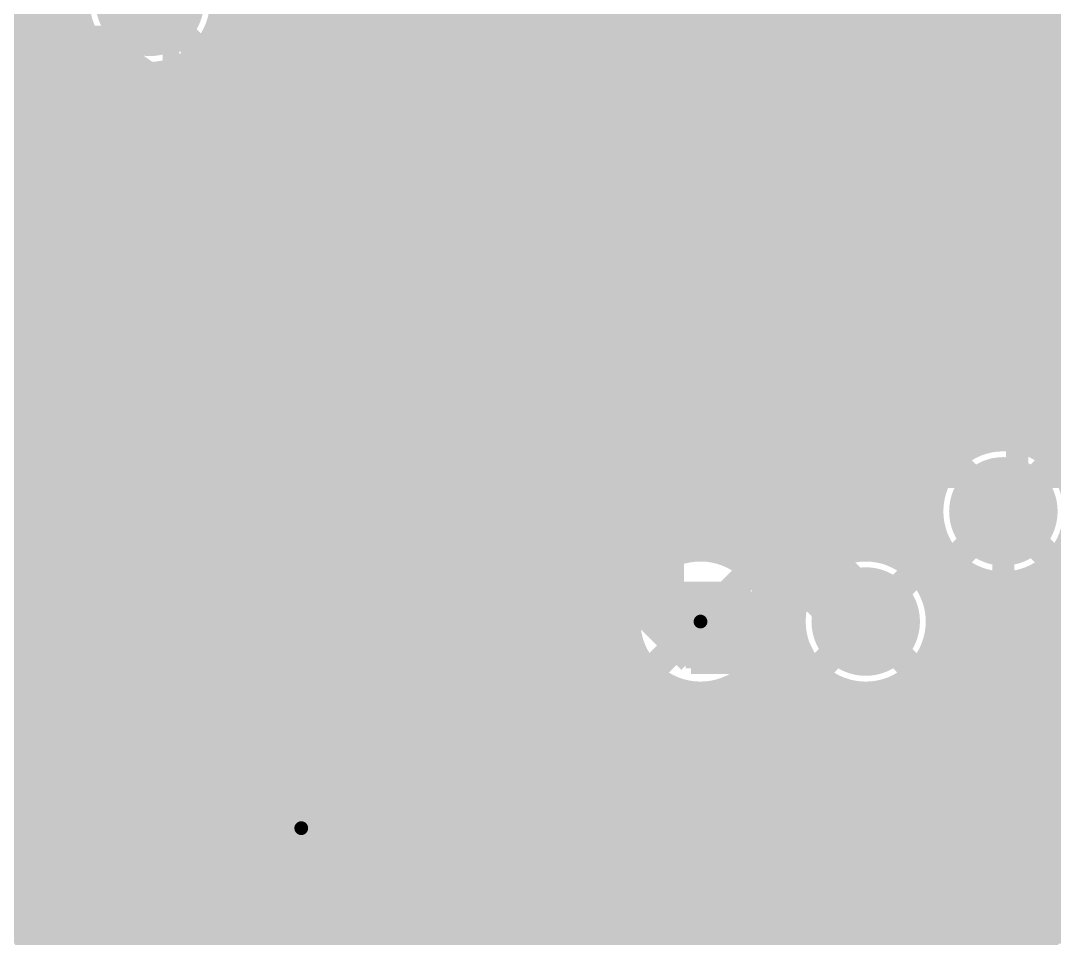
# Model space of a CAD drawing. Extents: x -118 to 4, y -52 to 56.
# Drawn here: x -24.43 to -14.9, y 20.19 to 28.66 of the extents above; entities that cross this region are included whole.
import ezdxf

# ---------------------------------------------------------------- set-up
doc = ezdxf.new("R2010")
doc.units = 0
doc.header["$MEASUREMENT"] = 0
doc.layers.get('0').update_dxf_attribs({"linetype": 'CONTINUOUS'})
for name, color, linetype in [('22-302-0_BOT', 7, 'CONTINUOUS'), ('22-302-0_DRD', 7, 'CONTINUOUS'), ('22-302-0_DRL', 2, 'CONTINUOUS'), ('22-302-0_GND', 1, 'CONTINUOUS'), ('22-302-0_IN1', 3, 'CONTINUOUS'), ('22-302-0_SMB', 5, 'CONTINUOUS'), ('22-302-0_SMT', 10, 'CONTINUOUS'), ('22-302-0_SPB', 14, 'CONTINUOUS'), ('22-302-0_SPT', 9, 'CONTINUOUS'), ('22-302-0_SSB', 12, 'CONTINUOUS'), ('22-302-0_SST', 11, 'CONTINUOUS'), ('22-302-0_TOP', 13, 'CONTINUOUS'), ('THRUHOLE_TAP', 7, 'CONTINUOUS')]:
    doc.layers.add(name, color=color, linetype=linetype)

# ---------------------------------------------------------------- blocks, each defined once
blk = doc.blocks.new('RECTANGLE_4')
blk.add_solid([(0.4064, 0.4826), (0.4064, -0.4826), (-0.4064, 0.4826), (-0.4064, -0.4826)])
blk = doc.blocks.new('RECTANGLE_30')
blk.add_solid([(0.3175, 0.4445), (0.3175, -0.4445), (-0.3175, 0.4445), (-0.3175, -0.4445)])
blk = doc.blocks.new('ROUND_50')
at = {"const_width": 0.35052}
blk.add_lwpolyline([(-0.17526, 0, 1), (0.17526, 0, 1)], format="xyb", close=True, dxfattribs=at)
blk = doc.blocks.new('ROUND_107')
at = {"const_width": 0.10033}
blk.add_lwpolyline([(-0.050164, 0, 1), (0.050164, 0, 1)], format="xyb", close=True, dxfattribs=at)
blk = doc.blocks.new('ROUND_92')
at = {"const_width": 0.0635}
blk.add_lwpolyline([(-0.03175, 0, 1), (0.03175, 0, 1)], format="xyb", close=True, dxfattribs=at)
blk = doc.blocks.new('ROUND_93')
at = {"const_width": 0.50038}
blk.add_lwpolyline([(-0.25019, 0, 1), (0.25019, 0, 1)], format="xyb", close=True, dxfattribs=at)
blk = doc.blocks.new('ROUND_95')
at = {"const_width": 0.50038}
blk.add_lwpolyline([(-0.25019, 0, 1), (0.25019, 0, 1)], format="xyb", close=True, dxfattribs=at)
blk = doc.blocks.new('ROUND_58')
at = {"const_width": 0.35052}
blk.add_lwpolyline([(-0.17526, 0, 1), (0.17526, 0, 1)], format="xyb", close=True, dxfattribs=at)
blk = doc.blocks.new('RECTANGLE_2')
blk.add_solid([(0.4826, 0.4064), (0.4826, -0.4064), (-0.4826, 0.4064), (-0.4826, -0.4064)])
blk = doc.blocks.new('RECTANGLE_10')
blk.add_solid([(0.63627, 0.51308), (0.63627, -0.51308), (-0.63627, 0.51308), (-0.63627, -0.51308)])
blk = doc.blocks.new('OBLONG_37')
at = {"const_width": 0.65024}
blk.add_lwpolyline([(0, 0.50038), (0, -0.50038)], dxfattribs=at)
at = {"const_width": 0.32512}
for points in [[(-0.16256, 0.50038, 1), (0.16256, 0.50038, 1)], [(-0.16256, -0.50038, 1), (0.16256, -0.50038, 1)]]:
    blk.add_lwpolyline(points, format="xyb", close=True, dxfattribs=at)
blk = doc.blocks.new('RECTANGLE_38')
blk.add_solid([(0.44958, 0.65024), (0.44958, -0.65024), (-0.44958, 0.65024), (-0.44958, -0.65024)])
blk = doc.blocks.new('ROUND_98')
at = {"const_width": 0.10033}
blk.add_lwpolyline([(-0.050164, 0, 1), (0.050164, 0, 1)], format="xyb", close=True, dxfattribs=at)

msp = doc.modelspace()

# ---------------------------------------------------------------- linework, layer by layer
at = {"layer": '22-302-0_BOT'}
for points, const_width in [([(-60.325, 18.923), (-60.325, 18.669), (-57.404, 15.748), (-40.005, 15.748), (-38.608, 17.145), (-25.6159, 17.145), (-24.384, 18.40992), (-24.384, 29.591), (-23.4569, 30.5181)], 0.2032), ([(-23.622, 18.796), (-23.876, 19.05), (-23.876, 27.051), (-22.479, 28.448), (-22.479, 28.956), (-21.95576, 29.47924), (-21.95576, 30.5181)], 0.2032), ([(-22.098, 18.796), (-22.606, 18.796), (-23.495, 19.685), (-23.495, 26.7716), (-21.971, 28.2956), (-21.971, 28.829), (-21.45538, 29.34462), (-21.45538, 30.5181)], 0.2032), ([(-20.955, 30.5181), (-20.955, 29.21), (-21.59, 28.575), (-21.59, 28.067), (-23.114, 26.543), (-23.114, 21.082), (-20.828, 18.796), (-20.574, 18.796)], 0.2032), ([(-1.778, 26.416), (-1.651, 26.289), (-1.651, 24.638), (-5.461, 20.828), (-19.05, 20.828), (-20.955, 22.733), (-20.955, 28.321), (-20.45462, 28.82138), (-20.45462, 30.5181)], 0.2032), ([(-19.95424, 30.5181), (-19.95424, 28.55976), (-20.32, 28.194), (-20.32, 22.733), (-18.923, 21.336), (-8.89, 21.336), (-7.493, 22.733), (-7.493, 22.86)], 0.2032), ([(-19.45386, 30.5181), (-19.45386, 28.321), (-19.812, 27.96286), (-19.812, 22.987), (-18.669, 21.844), (-12.827, 21.844), (-10.541, 24.13)], 0.2032), ([(-18.95348, 30.5181), (-18.95348, 28.194), (-19.304, 27.84348), (-19.304, 23.241), (-18.415, 22.352), (-16.383, 22.352), (-15.367, 23.368), (-15.367, 24.13)], 0.2032), ([(-18.4531, 30.5181), (-18.4531, 27.3431), (-18.4912, 27.305)], 0.2032), ([(-17.0688, 27.305), (-17.0688, 28.4988), (-17.95272, 29.38272), (-17.95272, 30.5181)], 0.2032), ([(-16.6878, 29.19476), (-16.6878, 28.64104)], 0.254), ([(-16.4592, 28.96616), (-16.4592, 28.1178)], 0.254), ([(-16.2306, 28.8163), (-16.2306, 23.65756)], 0.254), ([(-16.002, 28.8036), (-16.002, 24.3713)], 0.254), ([(-15.7734, 28.8036), (-15.7734, 24.67356)], 0.254), ([(-15.5448, 28.8036), (-15.5448, 24.78532)], 0.254), ([(-15.3162, 28.8036), (-15.3162, 24.80818)], 0.254), ([(-15.0876, 28.8036), (-15.0876, 24.74976)], 0.254), ([(-14.859, 28.8036), (-14.859, 24.58212)], 0.254), ([(-1.4224, 28.7528), (-16.7513, 28.7528)], 0.254), ([(-1.4224, 28.5242), (-16.6624, 28.5242)], 0.254), ([(-16.6624, 28.4988), (-16.6624, 28.1178)], 0.254), ([(-1.4224, 28.2956), (-16.6624, 28.2956)], 0.254), ([(-16.3322, 28.1178), (-16.6624, 28.1178)], 0.254), ([(-16.3322, 28.1178), (-16.3322, 26.4922)], 0.254), ([(-1.4224, 28.067), (-16.3322, 28.067)], 0.254), ([(-1.4224, 27.8384), (-16.3322, 27.8384)], 0.254), ([(-21.3614, 27.72156), (-22.7076, 26.37536)], 0.254), ([(-21.3614, 27.72156), (-21.3614, 22.733)], 0.254), ([(-21.4884, 27.59456), (-21.4884, 20.03044)], 0.254), ([(-21.3614, 27.6098), (-21.47316, 27.6098)], 0.254), ([(-1.4224, 27.6098), (-16.3322, 27.6098)], 0.254), ([(-21.717, 27.36596), (-21.717, 20.25904)], 0.254), ([(-21.3614, 27.3812), (-21.70176, 27.3812)], 0.254), ([(-1.4224, 27.3812), (-16.3322, 27.3812)], 0.254), ([(-18.4912, 27.305), (-18.4912, 25.4762), (-18.415, 25.4)], 0.3048), ([(-17.0688, 27.305), (-17.145, 27.2288), (-17.145, 25.4)], 0.3048), ([(-21.3614, 27.1526), (-21.93036, 27.1526)], 0.254), ([(-1.4224, 27.1526), (-16.3322, 27.1526)], 0.254), ([(-21.9456, 27.13736), (-21.9456, 20.48764)], 0.254), ([(-22.1742, 26.90876), (-22.1742, 20.71624)], 0.254), ([(-21.3614, 26.924), (-22.15896, 26.924)], 0.254), ([(-2.23012, 26.924), (-16.3322, 26.924)], 0.254), ([(-22.4028, 26.68016), (-22.4028, 20.94484)], 0.254), ([(-21.3614, 26.6954), (-22.38756, 26.6954)], 0.254), ([(-2.39776, 26.6954), (-16.3322, 26.6954)], 0.254), ([(-16.6878, 26.4922), (-16.6878, 26.1747)], 0.254), ([(-16.6878, 26.4922), (-16.6878, 26.1747)], 0.254), ([(-16.3322, 26.4922), (-16.6878, 26.4922)], 0.254), ([(-16.4592, 26.4922), (-16.4592, 23.81504)], 0.254), ([(-22.6314, 26.45156), (-22.6314, 21.17344)], 0.254), ([(-21.3614, 26.4668), (-22.61616, 26.4668)], 0.254), ([(-2.45618, 26.4668), (-16.6878, 26.4668)], 0.254), ([(-22.7076, 26.37536), (-22.7076, 21.24964)], 0.254), ([(-21.3614, 26.2382), (-22.7076, 26.2382)], 0.254), ([(-2.43332, 26.2382), (-16.6878, 26.2382)], 0.254), ([(-16.4973, 26.1747), (-16.6878, 26.1747)], 0.254), ([(-16.4973, 26.1747), (-16.4973, 24.9047)], 0.254), ([(-21.3614, 26.0096), (-22.7076, 26.0096)], 0.254), ([(-2.32156, 26.0096), (-16.4973, 26.0096)], 0.254), ([(-21.3614, 25.781), (-22.7076, 25.781)], 0.254), ([(-2.0574, 25.781), (-16.4973, 25.781)], 0.254), ([(-21.3614, 25.5524), (-22.7076, 25.5524)], 0.254), ([(-2.0574, 25.5524), (-16.4973, 25.5524)], 0.254), ([(-21.3614, 25.3238), (-22.7076, 25.3238)], 0.254), ([(-2.0574, 25.3238), (-16.4973, 25.3238)], 0.254), ([(-17.145, 24.5872), (-17.145, 24.9682)], 0.635), ([(-21.3614, 25.0952), (-22.7076, 25.0952)], 0.254), ([(-18.415, 24.9428), (-18.415, 24.5618)], 0.635), ([(-2.0574, 25.0952), (-16.4973, 25.0952)], 0.254), ([(-21.3614, 24.8666), (-22.7076, 24.8666)], 0.254), ([(-16.4973, 24.9047), (-16.4973, 24.6253)], 0.254), ([(-2.0574, 24.8666), (-16.4973, 24.8666)], 0.254), ([(-21.3614, 24.638), (-22.7076, 24.638)], 0.254), ([(-15.81912, 24.638), (-16.4973, 24.638)], 0.254), ([(-16.4973, 24.6253), (-16.4973, 23.85314)], 0.254), ([(-13.15212, 24.638), (-14.91488, 24.638)], 0.254), ([(-21.3614, 24.4094), (-22.7076, 24.4094)], 0.254), ([(-15.98676, 24.4094), (-16.4973, 24.4094)], 0.254), ([(-17.145, 24.13), (-17.145, 23.622), (-16.637, 23.114)], 0.635), ([(-21.3614, 24.1808), (-22.7076, 24.1808)], 0.254), ([(-18.161, 23.114), (-18.415, 23.368), (-18.415, 24.13), (-18.415, 23.368), (-18.161, 23.114)], 0.2032), ([(-16.04518, 24.1808), (-16.4973, 24.1808)], 0.254), ([(-21.3614, 23.9522), (-22.7076, 23.9522)], 0.254), ([(-16.02232, 23.9522), (-16.4973, 23.9522)], 0.254), ([(-16.4973, 23.85314), (-16.39062, 23.74646)], 0.254), ([(-16.002, 23.88616), (-16.002, 23.3553)], 0.254), ([(-21.3614, 23.7236), (-22.7076, 23.7236)], 0.254), ([(-15.91056, 23.7236), (-16.33474, 23.7236)], 0.254), ([(-13.24356, 23.7236), (-14.8209, 23.7236)], 0.254), ([(-14.859, 23.67788), (-14.859, 22.2504)], 0.254), ([(-15.7734, 23.53564), (-15.9893, 23.31974)], 0.254), ([(-15.7734, 23.5839), (-15.7734, 23.53564)], 0.254), ([(-14.9606, 23.5839), (-14.9606, 23.368)], 0.254), ([(-21.3614, 23.495), (-22.7076, 23.495)], 0.254), ([(-15.81404, 23.495), (-16.07312, 23.495)], 0.254), ([(-12.9413, 23.495), (-14.9606, 23.495)], 0.254), ([(-18.84426, 23.3553), (-18.24736, 22.7584)], 0.254), ([(-17.7927, 23.3553), (-18.84426, 23.3553)], 0.254), ([(-18.7452, 23.3553), (-18.7452, 23.25624)], 0.254), ([(-18.5166, 23.3553), (-18.5166, 23.02764)], 0.254), ([(-18.288, 23.3553), (-18.288, 22.79904)], 0.254), ([(-18.0594, 23.3553), (-18.0594, 22.7584)], 0.254), ([(-17.8308, 23.3553), (-17.8308, 22.7584)], 0.254), ([(-17.7673, 23.3553), (-17.7927, 23.3553)], 0.254), ([(-17.70634, 23.3553), (-17.7673, 23.3553)], 0.254), ([(-21.3614, 23.2664), (-22.7076, 23.2664)], 0.254), ([(-17.65554, 23.2664), (-18.75536, 23.2664)], 0.254), ([(-11.97864, 23.2664), (-14.9733, 23.2664)], 0.254), ([(-17.6022, 23.20036), (-17.6022, 22.7584)], 0.254), ([(-17.58442, 23.18258), (-17.26946, 22.86762)], 0.254), ([(-15.07998, 23.08098), (-15.91056, 22.2504)], 0.254), ([(-15.0876, 23.07336), (-15.0876, 22.2504)], 0.254), ([(-21.3614, 23.0378), (-22.7076, 23.0378)], 0.254), ([(-17.43964, 23.0378), (-18.52676, 23.0378)], 0.254), ([(-17.3736, 22.96922), (-17.3736, 22.7584)], 0.254), ([(-12.20724, 23.0378), (-15.12316, 23.0378)], 0.254), ([(-21.3614, 22.8092), (-22.7076, 22.8092)], 0.254), ([(-17.24406, 22.8092), (-18.29816, 22.8092)], 0.254), ([(-17.21612, 22.7584), (-18.24736, 22.7584)], 0.254), ([(-12.43584, 22.8092), (-15.35176, 22.8092)], 0.254), ([(-15.3162, 22.84476), (-15.3162, 22.2504)], 0.254), ([(-21.33092, 22.5806), (-22.7076, 22.5806)], 0.254), ([(-12.66444, 22.5806), (-15.58036, 22.5806)], 0.254), ([(-15.5448, 22.61616), (-15.5448, 22.2504)], 0.254), ([(-21.2598, 22.46376), (-21.2598, 19.80184)], 0.254), ([(-21.23694, 22.4409), (-19.33702, 20.54098)], 0.254), ([(-15.7734, 22.38756), (-15.7734, 22.2504)], 0.254), ([(-21.14804, 22.352), (-22.7076, 22.352)], 0.254), ([(-12.89304, 22.352), (-15.80896, 22.352)], 0.254), ([(-21.0312, 22.23516), (-21.0312, 19.57324)], 0.254), ([(-12.99464, 22.2504), (-15.91056, 22.2504)], 0.254), ([(-20.91944, 22.1234), (-22.7076, 22.1234)], 0.254), ([(-20.8026, 22.00656), (-20.8026, 19.43608)], 0.254), ([(-20.69084, 21.8948), (-22.7076, 21.8948)], 0.254), ([(-20.574, 21.77796), (-20.574, 19.47672)], 0.254), ([(-20.46224, 21.6662), (-22.7076, 21.6662)], 0.254), ([(-20.3454, 21.54936), (-20.3454, 19.43608)], 0.254), ([(-20.23364, 21.4376), (-22.7076, 21.4376)], 0.254), ([(-22.7076, 21.24964), (-20.8661, 19.40814)], 0.254), ([(-20.1168, 21.32076), (-20.1168, 19.29892)], 0.254), ([(-20.00504, 21.209), (-22.66696, 21.209)], 0.254), ([(-19.8882, 21.09216), (-19.8882, 18.4404)], 0.254), ([(-19.77644, 20.9804), (-22.43836, 20.9804)], 0.254), ([(-19.6596, 20.86356), (-19.6596, 18.4404)], 0.254), ([(-19.54784, 20.7518), (-22.20976, 20.7518)], 0.254), ([(-19.431, 20.63496), (-19.431, 18.4404)], 0.254), ([(-19.31924, 20.5232), (-21.98116, 20.5232)], 0.254), ([(-19.2024, 20.45208), (-19.2024, 18.4404)], 0.254), ([(-17.89938, 20.4216), (-19.05, 20.4216)], 0.254), ([(-18.9738, 20.4216), (-18.9738, 18.4404)], 0.254), ([(-18.7452, 20.4216), (-18.7452, 18.65884)], 0.254), ([(-18.5166, 20.4216), (-18.5166, 18.88744)], 0.254), ([(-18.288, 20.4216), (-18.288, 19.11604)], 0.254), ([(-18.0594, 20.4216), (-18.0594, 19.34464)], 0.254), ([(-17.907, 20.2946), (-21.75256, 20.2946)], 0.254), ([(-17.907, 20.32), (-17.907, 19.49704)], 0.254), ([(-17.907, 20.066), (-21.52396, 20.066)], 0.254)]:
    msp.add_lwpolyline(points, dxfattribs=dict(at, const_width=const_width))
at = {"layer": '22-302-0_BOT', "const_width": 0.254}
for points in [[(-16.6624, 28.4988, 0.1989115), (-16.78143, 28.78617)], [(-15.367, 24.81072, 0.4142136), (-16.04772, 24.13)], [(-14.68628, 24.13, 0.4142136), (-15.367, 24.81072)], [(-16.04772, 24.13, 0.2370538), (-15.7734, 23.5839)], [(-14.9606, 23.5839, 0.237053), (-14.68628, 24.13)], [(-15.9893, 23.31974, 0.2267073), (-16.39032, 23.74724)], [(-17.70634, 23.3553, 0.0856736), (-17.58445, 23.18255)], [(-17.70634, 23.3553, 0.0856736), (-17.58445, 23.18255)], [(-15.07998, 23.08098, 0.1989124), (-14.96109, 23.368)], [(-15.07998, 23.08098, 0.1989124), (-14.96109, 23.368)], [(-17.26946, 22.86762, 0.0448308), (-17.21542, 22.75883)], [(-21.3614, 22.733, 0.1989133), (-21.24237, 22.44563)], [(-21.3614, 22.733, 0.1989133), (-21.24237, 22.44563)], [(-19.33702, 20.54098, 0.1989124), (-19.05, 20.42209)], [(-17.89938, 20.4216, 0.0401589), (-17.90755, 20.32)]]:
    msp.add_lwpolyline(points, format="xyb", dxfattribs=at)
at = {"layer": '22-302-0_DRD', "const_width": 0.254}
for points in [[(-22.606, 29.464), (-23.876, 28.194)], [(-22.606, 28.194), (-23.876, 29.464)], [(-14.097, 27.305), (-15.367, 26.035)], [(-14.097, 26.035), (-15.367, 27.305)], [(-14.097, 27.305), (-15.367, 26.035)], [(-14.097, 26.035), (-15.367, 27.305)], [(-14.732, 24.765), (-16.002, 23.495)], [(-14.732, 23.495), (-16.002, 24.765)], [(-17.526, 23.749), (-18.796, 22.479)], [(-17.526, 22.479), (-18.796, 23.749)], [(-17.526, 23.749), (-18.796, 22.479)], [(-17.526, 22.479), (-18.796, 23.749)], [(-16.002, 23.749), (-17.272, 22.479)], [(-16.002, 22.479), (-17.272, 23.749)], [(-21.209, 21.844), (-22.479, 20.574)], [(-21.209, 20.574), (-22.479, 21.844)]]:
    msp.add_lwpolyline(points, dxfattribs=at)
at = {"layer": '22-302-0_IN1', "const_width": 0.254}
for points in [[(-15.4432, 55.372), (-15.4432, 24.80564)], [(-15.2146, 50.62474), (-15.2146, 27.14752)], [(-14.986, 50.36312), (-14.986, 27.29992)], [(-21.1582, 46.33214), (-21.1582, 19.14398)], [(-24.3586, 41.74236), (-24.3586, 10.76198)], [(-20.9296, 38.68674), (-20.9296, 19.37512)], [(-17.7292, 37.11194), (-17.7292, 23.63978)], [(-17.9578, 37.04336), (-17.9578, 23.7617)], [(-20.701, 36.45916), (-20.701, 19.46402)], [(-24.13, 36.37788), (-24.13, 19.24812)], [(-17.5006, 36.27374), (-17.5006, 23.27402)], [(-21.3868, 36.07308), (-21.3868, 21.71192)], [(-17.272, 36.01212), (-17.272, 23.3553)], [(-22.0726, 35.93592), (-22.0726, 21.84908)], [(-21.6154, 35.93592), (-21.6154, 21.84908)], [(-21.844, 35.89528), (-21.844, 21.88972)], [(-17.0434, 35.91306), (-17.0434, 23.65756)], [(-16.8148, 35.90036), (-16.8148, 23.76932)], [(-22.3012, 34.79038), (-22.3012, 21.71192)], [(-16.5862, 34.80308), (-16.5862, 23.79218)], [(-15.6718, 34.80308), (-15.6718, 24.73706)], [(-16.3576, 34.66592), (-16.3576, 23.73376)], [(-16.129, 34.62528), (-16.129, 23.56612)], [(-15.9004, 34.66592), (-15.9004, 24.55164)], [(-18.1864, 33.17494), (-18.1864, 23.79218)], [(-19.1008, 33.12922), (-19.1008, 17.37106)], [(-22.5298, 33.02508), (-22.5298, 19.32178)], [(-18.8722, 33.00476), (-18.8722, 17.43964)], [(-18.6436, 32.97428), (-18.6436, 23.59152)], [(-18.415, 33.02508), (-18.415, 23.74392)], [(-19.3294, 31.95574), (-19.3294, 17.18564)], [(-20.4724, 31.83636), (-20.4724, 19.46656)], [(-20.2438, 31.65094), (-20.2438, 19.39036)], [(-19.558, 31.69412), (-19.558, -3.048)], [(-20.0152, 31.58236), (-20.0152, 19.18208)], [(-19.7866, 31.59506), (-19.7866, -3.048)], [(-23.91156, 28.7274), (-61.11494, 28.7274)], [(2.921, 28.7274), (-22.5679, 28.7274)], [(-23.9014, 28.66644), (-23.9014, 19.41576)], [(-23.83536, 28.4988), (-63.45428, 28.4988)], [(2.921, 28.4988), (-22.64664, 28.4988)], [(-23.6728, 28.30322), (-23.6728, 19.47418)], [(-22.7584, 28.34894), (-22.7584, 18.95602)], [(-23.62708, 28.2702), (-24.77008, 28.2702)], [(-22.987, 28.19908), (-22.987, 19.0373)], [(2.921, 28.2702), (-22.85238, 28.2702)], [(-23.4442, 28.17876), (-23.4442, 19.45132)], [(-23.2156, 28.14828), (-23.2156, 19.33956)], [(2.921, 28.0416), (-24.63292, 28.0416)], [(2.921, 27.813), (-24.59228, 27.813)], [(2.921, 27.5844), (-24.63292, 27.5844)], [(-3.68808, 27.3558), (-24.77008, 27.3558)], [(-15.23492, 27.1272), (-29.25064, 27.1272)], [(-15.37208, 26.8986), (-29.1719, 26.8986)], [(-15.41272, 26.67), (-29.17698, 26.67)], [(-15.37208, 26.4414), (-29.26588, 26.4414)], [(-15.23492, 26.2128), (-29.49702, 26.2128)], [(-15.2146, 26.18994), (-15.2146, 24.79294)], [(-14.986, 26.04008), (-14.986, 24.69388)], [(-2.30378, 25.9842), (-39.96182, 25.9842)], [(-1.93802, 25.7556), (-40.02024, 25.7556)], [(-2.86512, 25.527), (-30.8102, 25.527)], [(-3.03276, 25.2984), (-30.2895, 25.2984)], [(-3.09118, 25.0698), (-30.0355, 25.0698)], [(-3.06832, 24.8412), (-29.87294, 24.8412)], [(-15.84452, 24.6126), (-29.7688, 24.6126)], [(-11.01852, 24.6126), (-14.88694, 24.6126)], [(-15.99692, 24.384), (-29.70784, 24.384)], [(-16.04518, 24.1554), (-29.68498, 24.1554)], [(-16.0147, 23.9268), (-29.70022, 23.9268)], [(-18.50898, 23.6982), (-29.75102, 23.6982)], [(-16.98498, 23.6982), (-17.81302, 23.6982)], [(-15.89278, 23.6982), (-16.28902, 23.6982)], [(-15.9004, 23.70836), (-15.9004, 10.72388)], [(-11.06678, 23.6982), (-14.84122, 23.6982)], [(-15.6718, 23.52294), (-15.6718, 10.59688)], [(-14.986, 23.56612), (-14.986, 10.3124)], [(-18.74012, 23.4696), (-29.845, 23.4696)], [(-17.21612, 23.4696), (-17.58188, 23.4696)], [(-15.52702, 23.4696), (-16.05788, 23.4696)], [(-15.4432, 23.45436), (-15.4432, 10.39622)], [(-15.2146, 23.46706), (-15.2146, 10.04316)], [(-10.70102, 23.4696), (-15.20444, 23.4696)], [(-18.82902, 23.241), (-29.99486, 23.241)], [(-17.30502, 23.241), (-17.49298, 23.241)], [(-8.05688, 23.241), (-15.96898, 23.241)], [(-18.83156, 23.0124), (-30.22346, 23.0124)], [(-17.5006, 22.95144), (-17.5006, 14.70914)], [(-17.30756, 23.0124), (-17.4879, 23.0124)], [(-8.15594, 23.0124), (-15.9639, 23.0124)], [(-17.272, 22.87016), (-17.272, 14.61008)], [(-18.75536, 22.7838), (-30.6324, 22.7838)], [(-17.23136, 22.7838), (-17.56664, 22.7838)], [(-8.16864, 22.7838), (-16.04264, 22.7838)], [(-18.6436, 22.63394), (-18.6436, 17.42694)], [(-17.7292, 22.58822), (-17.7292, 14.72184)], [(-17.0434, 22.5679), (-17.0434, 14.34592)], [(-16.129, 22.66188), (-16.129, 10.80008)], [(-18.54708, 22.5552), (-32.42564, 22.5552)], [(-18.415, 22.48408), (-18.415, 17.32788)], [(-17.02308, 22.5552), (-17.77238, 22.5552)], [(-16.3576, 22.49424), (-16.3576, 10.8331)], [(-8.10006, 22.5552), (-16.24838, 22.5552)], [(-18.1864, 22.43328), (-18.1864, 17.06372)], [(-17.9578, 22.46376), (-17.9578, 14.65326)], [(-16.8148, 22.45614), (-16.8148, 10.77722)], [(-16.5862, 22.43582), (-16.5862, 10.82548)], [(-7.91464, 22.3266), (-32.3469, 22.3266)], [(2.921, 22.098), (-25.79116, 22.098)], [(-22.00402, 21.8694), (-25.4889, 21.8694)], [(2.921, 21.8694), (-21.68144, 21.8694)], [(-22.36978, 21.6408), (-25.37714, 21.6408)], [(2.921, 21.6408), (-21.31822, 21.6408)], [(-22.4917, 21.4122), (-25.35682, 21.4122)], [(2.921, 21.4122), (-21.19376, 21.4122)], [(-22.52218, 21.1836), (-25.41524, 21.1836)], [(2.921, 21.1836), (-21.16328, 21.1836)], [(-22.47392, 20.955), (-25.58288, 20.955)], [(2.921, 20.955), (-21.21408, 20.955)], [(-22.32152, 20.7264), (-67.25412, 20.7264)], [(-22.3012, 20.70608), (-22.3012, 19.4437)], [(-21.3868, 20.70608), (-21.3868, 10.66292)], [(2.921, 20.7264), (-21.36394, 20.7264)], [(-22.0726, 20.56892), (-22.0726, 19.47418)], [(-21.6154, 20.56892), (-21.6154, 19.27352)], [(2.921, 20.4978), (-27.29738, 20.4978)], [(-21.844, 20.52828), (-21.844, 19.42592)], [(2.921, 20.2692), (-27.09164, 20.2692)]]:
    msp.add_lwpolyline(points, dxfattribs=at)
for points in [[(-23.92172, 28.829, 0.4142136), (-23.241, 28.14828)], [(-23.241, 28.14828, 0.4142136), (-22.56028, 28.829)], [(-14.732, 27.35072, 0.4142136), (-15.41272, 26.67)], [(-15.41272, 26.67, 0.4142136), (-14.732, 25.98928)], [(-15.367, 24.81072, 0.4142136), (-16.04772, 24.13)], [(-14.68628, 24.13, 0.4142136), (-15.367, 24.81072)], [(-16.04772, 24.13, 0.4142136), (-15.367, 23.44928)], [(-15.367, 23.44928, 0.4142136), (-14.68628, 24.13)], [(-18.161, 23.79472, 0.4142136), (-18.84172, 23.114)], [(-18.161, 23.79472, 0.4142136), (-18.84172, 23.114)], [(-17.48028, 23.114, 0.4142136), (-18.161, 23.79472)], [(-17.48028, 23.114, 0.4142136), (-18.161, 23.79472)], [(-16.637, 23.79472, 0.4142136), (-17.31772, 23.114)], [(-15.95628, 23.114, 0.4142136), (-16.637, 23.79472)], [(-18.84172, 23.114, 0.4142136), (-18.161, 22.43328)], [(-18.84172, 23.114, 0.4142136), (-18.161, 22.43328)], [(-18.161, 22.43328, 0.4142136), (-17.48028, 23.114)], [(-18.161, 22.43328, 0.4142136), (-17.48028, 23.114)], [(-17.31772, 23.114, 0.4142136), (-16.637, 22.43328)], [(-16.637, 22.43328, 0.4142136), (-15.95628, 23.114)], [(-21.844, 21.88972, 0.4142136), (-22.52472, 21.209)], [(-21.16328, 21.209, 0.4142136), (-21.844, 21.88972)], [(-22.52472, 21.209, 0.4142136), (-21.844, 20.52828)], [(-21.844, 20.52828, 0.4142136), (-21.16328, 21.209)]]:
    msp.add_lwpolyline(points, format="xyb", dxfattribs=at)
at = {"layer": '22-302-0_SSB', "const_width": 0.1524}
for points in [[(-19.2405, 28.1305), (-16.3195, 28.1305), (-16.3195, 26.4922), (-19.2405, 26.4922), (-19.2405, 28.1305)], [(-17.88414, 25.07742), (-17.88414, 26.09342), (-17.76476, 25.92324)], [(-18.84172, 25.07742), (-18.36674, 25.07742), (-18.84172, 25.75306), (-18.84172, 25.92324), (-18.78076, 26.09342), (-18.42516, 26.09342), (-18.36674, 25.92324)], [(-17.28216, 25.24506), (-17.22374, 25.07742), (-16.86814, 25.07742), (-16.80972, 25.24506), (-16.80972, 25.92324), (-16.86814, 26.09342), (-17.22374, 26.09342), (-17.28216, 25.92324)], [(-18.00352, 25.07742), (-17.76476, 25.07742)]]:
    msp.add_lwpolyline(points, dxfattribs=at)
at = {"layer": '22-302-0_SST', "const_width": 0.1524}
for points in [[(-15.24, 26.797), (-16.51, 26.797), (-16.764, 27.051), (-16.764, 30.353), (-14.986, 30.353), (-14.986, 27.051), (-15.24, 26.797)], [(-23.04542, 28.53436), (-23.04542, 28.06192), (-23.72106, 28.53436), (-23.89124, 28.53436), (-24.06142, 28.47594), (-24.06142, 28.12034), (-23.89124, 28.06192)], [(-20.88642, 28.54452), (-20.88642, 28.30576)], [(-20.88642, 28.42514), (-21.90242, 28.42514), (-21.73224, 28.30576)], [(-14.986, 28.321), (-16.764, 28.321)], [(-21.39442, 27.35072), (-21.39442, 27.70632), (-21.56206, 27.82316), (-21.73224, 27.82316), (-21.90242, 27.70632), (-21.90242, 27.35072), (-20.88642, 27.35072)], [(-21.39442, 27.64536), (-20.88642, 27.82316)], [(-23.21306, 27.69616), (-23.04542, 27.63774), (-23.04542, 27.28214), (-23.21306, 27.22372), (-23.89124, 27.22372), (-24.06142, 27.28214), (-24.06142, 27.63774), (-23.89124, 27.69616)], [(-24.3205, 26.8605), (-24.3205, 23.9395), (-22.6822, 23.9395), (-22.6822, 26.8605), (-24.3205, 26.8605)], [(-22.4155, 26.8605), (-22.4155, 23.9395), (-20.7772, 23.9395), (-20.7772, 26.8605), (-22.4155, 26.8605)], [(-17.43456, 26.11882), (-17.26438, 26.17724), (-17.26438, 26.53284), (-17.43456, 26.59126), (-17.77238, 26.59126), (-17.94256, 26.47442), (-17.94256, 26.11882), (-18.28038, 26.11882), (-18.28038, 26.59126)], [(-18.28038, 25.75306), (-17.43456, 25.75306), (-17.26438, 25.69464), (-17.26438, 25.33904), (-17.43456, 25.28062), (-18.28038, 25.28062)], [(-17.27454, 20.42668), (-17.27454, 24.4221), (-14.47546, 24.4221), (-14.47546, 20.0279), (-16.87322, 20.0279), (-17.27454, 20.42668)], [(-18.67154, 22.18436), (-18.91792, 22.18436)], [(-18.90014, 22.19452), (-18.90014, 21.83638)], [(-18.76298, 22.22246), (-18.76298, 21.81098)], [(-18.58772, 22.0472), (-18.9992, 22.0472)], [(-18.62582, 22.13864), (-18.62582, 21.89226)], [(-18.61566, 21.91004), (-18.9738, 21.91004)], [(-18.669, 20.955), (-18.669, 17.907), (-24.257, 17.907), (-24.257, 21.717), (-19.431, 21.717), (-18.669, 20.955)]]:
    msp.add_lwpolyline(points, dxfattribs=at)
for points in [[(-18.79346, 22.225, 0.4142136), (-19.00174, 22.01672)], [(-18.58518, 22.01672, 0.4142136), (-18.79346, 22.225)], [(-19.00174, 22.01672, 0.4142136), (-18.79346, 21.80844)], [(-18.79346, 21.80844, 0.4142136), (-18.58518, 22.01672)]]:
    msp.add_lwpolyline(points, format="xyb", dxfattribs=at)
at = {"layer": '22-302-0_TOP'}
for points, const_width in [([(-21.844, 36.576), (-22.098, 36.322), (-22.098, 32.639), (-26.543, 28.194), (-26.543, 21.971), (-26.924, 21.59), (-26.924, 20.955), (-26.416, 20.447), (-20.32, 20.447), (-19.685, 21.082), (-19.685, 22.86)], 0.2032), ([(-24.003, 29.42336), (-24.003, 28.50642)], 0.254), ([(-23.241, 28.829), (-18.542, 28.829), (-18.288, 28.575), (-0.635, 28.575), (0, 29.21), (1.1938, 29.21), (1.27, 29.2862)], 0.2032), ([(-24.2316, 29.19476), (-24.2316, 28.50642)], 0.254), ([(-24.4602, 28.96616), (-24.4602, 28.50642)], 0.254), ([(-23.94966, 28.6766), (-24.74976, 28.6766)], 0.254), ([(-23.89124, 28.50642), (-24.9174, 28.50642)], 0.254), ([(-18.74012, 28.35148), (-20.89658, 28.35148)], 0.254), ([(-20.8407, 28.30068), (-17.3355, 24.79548)], 0.254), ([(-20.8026, 28.35148), (-20.8026, 28.26004)], 0.254), ([(-20.574, 28.35148), (-20.574, 28.03144)], 0.254), ([(-20.3454, 28.35148), (-20.3454, 27.80284)], 0.254), ([(-20.1168, 28.35148), (-20.1168, 27.57424)], 0.254), ([(-19.8882, 28.35148), (-19.8882, 27.34564)], 0.254), ([(-19.6596, 28.35148), (-19.6596, 27.11704)], 0.254), ([(-19.431, 28.35148), (-19.431, 26.88844)], 0.254), ([(-19.2024, 28.35148), (-19.2024, 26.65984)], 0.254), ([(-18.9738, 28.35148), (-18.9738, 26.43124)], 0.254), ([(-18.7452, 28.35148), (-18.7452, 26.20264)], 0.254), ([(-18.74012, 28.35148), (-18.62582, 28.23718)], 0.254), ([(-18.60804, 28.2194), (-20.75942, 28.2194)], 0.254), ([(-18.5166, 28.15336), (-18.5166, 25.97404)], 0.254), ([(-16.88846, 28.09748), (-18.288, 28.09748)], 0.254), ([(-18.288, 28.09748), (-18.288, 25.74544)], 0.254), ([(-18.0594, 28.09748), (-18.0594, 25.51684)], 0.254), ([(-17.8308, 28.09748), (-17.8308, 25.28824)], 0.254), ([(-17.6022, 28.09748), (-17.6022, 25.05964)], 0.254), ([(-17.3736, 28.09748), (-17.3736, 24.83104)], 0.254), ([(-17.145, 28.09748), (-17.145, 26.40076)], 0.254), ([(-16.9164, 28.09748), (-16.9164, 26.40076)], 0.254), ([(-16.88846, 28.09748), (-16.88846, 26.67)], 0.254), ([(-16.637, 23.114), (-21.336, 27.813), (-25.273, 27.813)], 0.635), ([(-16.88846, 27.9908), (-20.53082, 27.9908)], 0.254), ([(-15.24, 25.3746), (-14.2494, 25.3746), (-13.97, 25.654), (-13.97, 27.8638)], 0.3048), ([(-16.88846, 27.7622), (-20.30222, 27.7622)], 0.254), ([(-16.88846, 27.5336), (-20.07362, 27.5336)], 0.254), ([(-15.875, 27.559), (-15.621, 27.559), (-14.732, 26.67)], 0.2032), ([(-15.875, 27.559), (-15.621, 27.559), (-14.732, 26.67)], 0.2032), ([(-16.88846, 27.305), (-19.84502, 27.305)], 0.254), ([(-16.88846, 27.0764), (-19.61642, 27.0764)], 0.254), ([(-21.59, 26.1112), (-21.59, 26.289), (-22.225, 26.924), (-24.638, 26.924), (-25.4, 26.162)], 0.3048), ([(-16.88846, 26.8478), (-19.38782, 26.8478)], 0.254), ([(-15.45844, 26.67), (-16.88846, 26.67)], 0.254), ([(-16.6878, 26.67), (-16.6878, 26.40076)], 0.254), ([(-16.4592, 26.67), (-16.4592, 26.40076)], 0.254), ([(-16.2306, 26.67), (-16.2306, 26.40076)], 0.254), ([(-16.002, 26.67), (-16.002, 26.40076)], 0.254), ([(-15.7734, 26.67), (-15.7734, 26.40076)], 0.254), ([(-15.5448, 26.67), (-15.5448, 26.40076)], 0.254), ([(-15.4559, 26.6192), (-19.15922, 26.6192)], 0.254), ([(-15.40256, 26.3906), (-18.93062, 26.3906)], 0.254), ([(-17.3355, 26.40076), (-17.3355, 24.79548)], 0.254), ([(-16.0655, 26.40076), (-17.3355, 26.40076)], 0.254), ([(-16.51, 26.40076), (-16.51, 25.3746)], 0.254), ([(-15.6845, 26.40076), (-16.0655, 26.40076)], 0.254), ([(-15.4051, 26.40076), (-15.6845, 26.40076)], 0.254), ([(-20.73148, 26.2255), (-18.3261, 23.82012)], 0.254), ([(-20.73148, 26.2255), (-20.73148, 25.47112)], 0.254), ([(-20.66544, 26.162), (-20.73148, 26.162)], 0.254), ([(-17.3355, 26.162), (-18.70202, 26.162)], 0.254), ([(-23.495, 26.1112), (-23.0124, 26.1112), (-21.59, 24.6888)], 0.2032), ([(-20.574, 26.06802), (-20.574, 24.41956)], 0.254), ([(-20.43684, 25.9334), (-20.73148, 25.9334)], 0.254), ([(-17.3355, 25.9334), (-18.47342, 25.9334)], 0.254), ([(-20.3454, 25.83942), (-20.3454, 23.70582)], 0.254), ([(-20.20824, 25.7048), (-20.73148, 25.7048)], 0.254), ([(-17.3355, 25.7048), (-18.24482, 25.7048)], 0.254), ([(-20.1168, 25.61082), (-20.1168, 23.9141)], 0.254), ([(-19.97964, 25.4762), (-20.73148, 25.4762)], 0.254), ([(-20.73148, 25.47112), (-20.73148, 25.32888)], 0.254), ([(-17.3355, 25.4762), (-18.01622, 25.4762)], 0.254), ([(-19.8882, 25.38222), (-19.8882, 24.03094)], 0.254), ([(-17.3355, 25.3746), (-16.51, 25.3746)], 0.254), ([(-16.51, 24.34844), (-16.51, 25.3746)], 0.254), ([(-12.7, 25.3746), (-12.7, 24.13), (-13.462, 23.368), (-15.875, 23.368), (-16.51, 24.003), (-16.51, 25.3746)], 0.2032), ([(-15.24, 24.257), (-15.24, 25.3746)], 0.2032), ([(-20.73148, 25.32888), (-20.73148, 24.58212)], 0.254), ([(-19.75104, 25.2476), (-20.73148, 25.2476)], 0.254), ([(-17.3355, 25.2476), (-17.78762, 25.2476)], 0.254), ([(-19.6596, 25.15362), (-19.6596, 24.06142)], 0.254), ([(-19.52244, 25.019), (-20.73148, 25.019)], 0.254), ([(-17.3355, 25.019), (-17.55902, 25.019)], 0.254), ([(-22.225, 22.86), (-22.225, 23.495), (-23.4188, 24.6888), (-23.495, 24.6888)], 0.635), ([(-19.431, 24.92502), (-19.431, 24.01316)], 0.254), ([(-19.29384, 24.7904), (-20.73148, 24.7904)], 0.254), ([(-23.495, 22.86), (-24.638, 22.86), (-25.4, 23.622), (-25.4, 24.6888)], 0.3048), ([(-19.2024, 24.69642), (-19.2024, 23.86838)], 0.254), ([(-20.955, 22.86), (-20.955, 24.13), (-21.5138, 24.6888), (-21.59, 24.6888)], 0.2032), ([(-20.73148, 24.58212), (-20.61718, 24.46782)], 0.254), ([(-19.06524, 24.5618), (-20.71116, 24.5618)], 0.254), ([(-18.9738, 24.46782), (-18.9738, 20.447)], 0.254), ([(-18.83664, 24.3332), (-20.52066, 24.3332)], 0.254), ([(-16.88846, 24.34844), (-16.29664, 23.75662)], 0.254), ([(-16.0655, 24.34844), (-16.88846, 24.34844)], 0.254), ([(-16.06296, 24.3332), (-16.87322, 24.3332)], 0.254), ([(-16.6878, 24.34844), (-16.6878, 24.14524)], 0.254), ([(-16.4592, 24.34844), (-16.4592, 23.91664)], 0.254), ([(-16.2306, 24.34844), (-16.2306, 23.71598)], 0.254), ([(-18.7452, 24.23922), (-18.7452, 23.5458)], 0.254), ([(-15.367, 24.13), (-15.24, 24.257)], 0.3048), ([(-20.47748, 24.13), (-20.47748, 23.87346)], 0.254), ([(-18.60804, 24.1046), (-20.47748, 24.1046)], 0.254), ([(-16.09344, 24.1046), (-16.64462, 24.1046)], 0.254), ([(-18.5166, 24.01062), (-18.5166, 23.74646)], 0.254), ([(-20.15998, 23.876), (-20.47748, 23.876)], 0.254), ([(-18.37944, 23.876), (-19.20748, 23.876)], 0.254), ([(-16.04772, 23.876), (-16.41602, 23.876)], 0.254), ([(-16.002, 23.77694), (-16.002, 23.46706)], 0.254), ([(-18.65376, 23.6474), (-19.04492, 23.6474)], 0.254), ([(-15.91056, 23.6474), (-16.14424, 23.6474)], 0.254), ([(-11.08456, 23.6474), (-14.82344, 23.6474)], 0.254), ([(-15.7734, 23.52802), (-15.7734, 20.447)], 0.254), ([(-14.859, 23.6093), (-14.859, 20.447)], 0.254), ([(-15.5448, 23.42642), (-15.5448, 20.447)], 0.254), ([(-15.0876, 23.45944), (-15.0876, 20.447)], 0.254), ([(-18.81886, 23.4188), (-18.9865, 23.4188)], 0.254), ([(-18.98396, 23.36038), (-18.98396, 22.35962)], 0.254), ([(-15.51432, 23.4188), (-15.9766, 23.4188)], 0.254), ([(-15.3162, 23.4061), (-15.3162, 20.447)], 0.254), ([(-10.68832, 23.4188), (-15.21968, 23.4188)], 0.254), ([(-18.88236, 23.1902), (-18.98396, 23.1902)], 0.254), ([(-8.1407, 23.1902), (-15.9131, 23.1902)], 0.254), ([(-26.035, 21.463), (-23.114, 21.463), (-22.225, 22.352), (-22.225, 22.86)], 0.635), ([(-18.86966, 22.9616), (-18.98396, 22.9616)], 0.254), ([(-17.45234, 22.9489), (-17.27962, 22.77364)], 0.254), ([(-8.21182, 22.9616), (-15.9258, 22.9616)], 0.254), ([(-17.3736, 22.86762), (-17.3736, 20.447)], 0.254), ([(-20.955, 22.86), (-20.955, 22.098), (-21.844, 21.209)], 0.2032), ([(-16.002, 22.76094), (-16.002, 20.447)], 0.254), ([(-18.77822, 22.733), (-18.98396, 22.733)], 0.254), ([(-18.7452, 22.6822), (-18.7452, 20.447)], 0.254), ([(-17.25422, 22.733), (-17.54124, 22.733)], 0.254), ([(-8.20674, 22.733), (-16.01724, 22.733)], 0.254), ([(-17.6022, 22.64918), (-17.6022, 20.447)], 0.254), ([(-17.145, 22.5933), (-17.145, 20.447)], 0.254), ([(-18.5547, 22.5044), (-18.98396, 22.5044)], 0.254), ([(-18.5166, 22.479), (-18.5166, 20.447)], 0.254), ([(-17.0307, 22.5044), (-17.76476, 22.5044)], 0.254), ([(-8.12546, 22.5044), (-16.24076, 22.5044)], 0.254), ([(-16.2306, 22.51202), (-16.2306, 20.447)], 0.254), ([(-18.288, 22.39772), (-18.288, 20.447)], 0.254), ([(-18.0594, 22.39518), (-18.0594, 20.447)], 0.254), ([(-17.8308, 22.4663), (-17.8308, 20.447)], 0.254), ([(-16.9164, 22.44344), (-16.9164, 20.447)], 0.254), ([(-16.6878, 22.3901), (-16.6878, 20.447)], 0.254), ([(-16.4592, 22.41042), (-16.4592, 20.447)], 0.254), ([(-7.9248, 22.2758), (-18.98904, 22.2758)], 0.254), ([(3.048, 22.0472), (-19.05762, 22.0472)], 0.254), ([(-19.20748, 21.84654), (-19.20748, 21.082)], 0.254), ([(3.048, 21.8186), (-19.20748, 21.8186)], 0.254), ([(-19.2024, 21.84908), (-19.2024, 20.447)], 0.254), ([(3.048, 21.59), (-19.20748, 21.59)], 0.254), ([(3.048, 21.3614), (-19.20748, 21.3614)], 0.254), ([(3.048, 21.1328), (-19.20748, 21.1328)], 0.254), ([(3.048, 20.9042), (-19.2405, 20.9042)], 0.254), ([(-19.34718, 20.74418), (-19.64436, 20.447)], 0.254), ([(-19.431, 20.66036), (-19.431, 20.447)], 0.254), ([(3.048, 20.6756), (-19.41576, 20.6756)], 0.254), ([(3.048, 20.447), (-19.64436, 20.447)], 0.254)]:
    msp.add_lwpolyline(points, dxfattribs=dict(at, const_width=const_width))
at = {"layer": '22-302-0_TOP', "const_width": 0.254}
for points in [[(-23.96744, 28.829, 0.1156415), (-23.89176, 28.50616)], [(-20.84578, 28.30322, 0.0246636), (-20.89644, 28.34911)], [(-20.84578, 28.30322, 0.0246636), (-20.89644, 28.34911)], [(-18.62582, 28.23718, 0.1989124), (-18.288, 28.09725)], [(-15.45844, 26.67, 0.095415), (-15.40648, 26.40021)], [(-20.47748, 24.13, 0.1989116), (-20.61734, 24.46766)], [(-16.06042, 24.34844, 0.0764427), (-16.09401, 24.13)], [(-16.09344, 24.13, 0.4142136), (-15.367, 23.40356)], [(-15.367, 23.40356, 0.4142136), (-14.64056, 24.13)], [(-19.685, 24.06142, 0.2910971), (-20.32, 23.65756)], [(-18.98396, 23.36038, 0.4142136), (-19.685, 24.06142)], [(-20.32, 23.65756, 0.0961838), (-20.47735, 23.8736)], [(-18.3261, 23.82012, 0.3484325), (-18.8849, 23.114)], [(-18.3261, 23.82012, 0.3484325), (-18.8849, 23.114)], [(-15.91056, 23.114, 0.2777586), (-16.29664, 23.75662)], [(-18.88744, 23.114, 0.4142136), (-18.161, 22.38756)], [(-18.88744, 23.114, 0.4142136), (-18.161, 22.38756)], [(-16.637, 22.38756, 0.4142136), (-15.91056, 23.114)], [(-18.161, 22.38756, 0.3486559), (-17.45234, 22.9489)], [(-18.161, 22.38756, 0.3486559), (-17.45234, 22.9489)], [(-17.27962, 22.77364, 0.2777583), (-16.637, 22.38756)], [(-19.20748, 21.84654, 0.2082547), (-18.98409, 22.35962)], [(-19.34718, 20.74418, 0.1989124), (-19.20725, 21.082)], [(-19.34718, 20.74418, 0.1989124), (-19.20725, 21.082)]]:
    msp.add_lwpolyline(points, format="xyb", dxfattribs=at)

# ---------------------------------------------------------------- block references
at = {"layer": '22-302-0_BOT'}
for name, p in [('ROUND_50', (-23.241, 28.829)), ('RECTANGLE_4', (-18.4912, 27.305)), ('RECTANGLE_4', (-17.0688, 27.305)), ('ROUND_50', (-14.732, 26.67)), ('RECTANGLE_30', (-18.415, 25.4)), ('RECTANGLE_30', (-17.145, 25.4)), ('RECTANGLE_30', (-18.415, 24.13)), ('RECTANGLE_30', (-17.145, 24.13)), ('ROUND_50', (-15.367, 24.13)), ('ROUND_50', (-18.161, 23.114)), ('ROUND_50', (-16.637, 23.114)), ('ROUND_50', (-21.844, 21.209))]:
    msp.add_blockref(name, p, dxfattribs=at)
at = {"layer": '22-302-0_DRL'}
for p in [(-15.367, 24.13), (-18.161, 23.114), (-16.637, 23.114), (-21.844, 21.209)]:
    msp.add_blockref('ROUND_107', p, dxfattribs=at)
at = {"layer": '22-302-0_GND'}
for name, p in [('ROUND_95', (-23.241, 28.829)), ('ROUND_93', (-15.367, 24.13)), ('ROUND_93', (-16.637, 23.114)), ('ROUND_92', (-18.161, 23.114)), ('ROUND_92', (-21.844, 21.209))]:
    msp.add_blockref(name, p, dxfattribs=at)
at = {"layer": '22-302-0_IN1'}
for name, p in [('ROUND_50', (-23.241, 28.829)), ('ROUND_58', (-14.732, 26.67)), ('ROUND_50', (-15.367, 24.13)), ('ROUND_58', (-18.161, 23.114)), ('ROUND_58', (-16.637, 23.114)), ('ROUND_58', (-21.844, 21.209))]:
    msp.add_blockref(name, p, dxfattribs=at)
at = {"layer": '22-302-0_SMB'}
for p in [(-18.4912, 27.305), (-17.0688, 27.305)]:
    msp.add_blockref('RECTANGLE_4', p, dxfattribs=at)
at = {"layer": '22-302-0_SMT'}
for name, p in [('RECTANGLE_10', (-15.875, 27.559)), ('RECTANGLE_2', (-23.495, 26.1112)), ('RECTANGLE_2', (-21.59, 26.1112)), ('RECTANGLE_38', (-16.51, 25.3746)), ('RECTANGLE_38', (-15.24, 25.3746)), ('RECTANGLE_2', (-23.495, 24.6888)), ('RECTANGLE_2', (-21.59, 24.6888)), ('OBLONG_37', (-23.495, 22.86)), ('OBLONG_37', (-22.225, 22.86)), ('OBLONG_37', (-20.955, 22.86)), ('OBLONG_37', (-19.685, 22.86))]:
    msp.add_blockref(name, p, dxfattribs=at)
at = {"layer": '22-302-0_SPB'}
for p in [(-18.4912, 27.305), (-17.0688, 27.305)]:
    msp.add_blockref('RECTANGLE_4', p, dxfattribs=at)
at = {"layer": '22-302-0_SPT'}
for name, p in [('RECTANGLE_10', (-15.875, 27.559)), ('RECTANGLE_2', (-23.495, 26.1112)), ('RECTANGLE_2', (-21.59, 26.1112)), ('RECTANGLE_38', (-16.51, 25.3746)), ('RECTANGLE_38', (-15.24, 25.3746)), ('RECTANGLE_2', (-23.495, 24.6888)), ('RECTANGLE_2', (-21.59, 24.6888)), ('OBLONG_37', (-23.495, 22.86)), ('OBLONG_37', (-22.225, 22.86)), ('OBLONG_37', (-20.955, 22.86)), ('OBLONG_37', (-19.685, 22.86))]:
    msp.add_blockref(name, p, dxfattribs=at)
at = {"layer": '22-302-0_TOP'}
for name, p in [('ROUND_50', (-23.241, 28.829)), ('RECTANGLE_10', (-15.875, 27.559)), ('ROUND_50', (-14.732, 26.67)), ('RECTANGLE_2', (-23.495, 26.1112)), ('RECTANGLE_2', (-21.59, 26.1112)), ('RECTANGLE_38', (-16.51, 25.3746)), ('RECTANGLE_38', (-15.24, 25.3746)), ('RECTANGLE_2', (-23.495, 24.6888)), ('RECTANGLE_2', (-21.59, 24.6888)), ('ROUND_50', (-15.367, 24.13)), ('OBLONG_37', (-23.495, 22.86)), ('OBLONG_37', (-22.225, 22.86)), ('OBLONG_37', (-20.955, 22.86)), ('OBLONG_37', (-19.685, 22.86)), ('ROUND_50', (-18.161, 23.114)), ('ROUND_50', (-16.637, 23.114)), ('ROUND_50', (-21.844, 21.209))]:
    msp.add_blockref(name, p, dxfattribs=at)
at = {"layer": 'THRUHOLE_TAP'}
for p in [(-15.367, 24.13), (-18.161, 23.114), (-16.637, 23.114), (-21.844, 21.209)]:
    msp.add_blockref('ROUND_98', p, dxfattribs=at)

doc.saveas('drawing.dxf')
